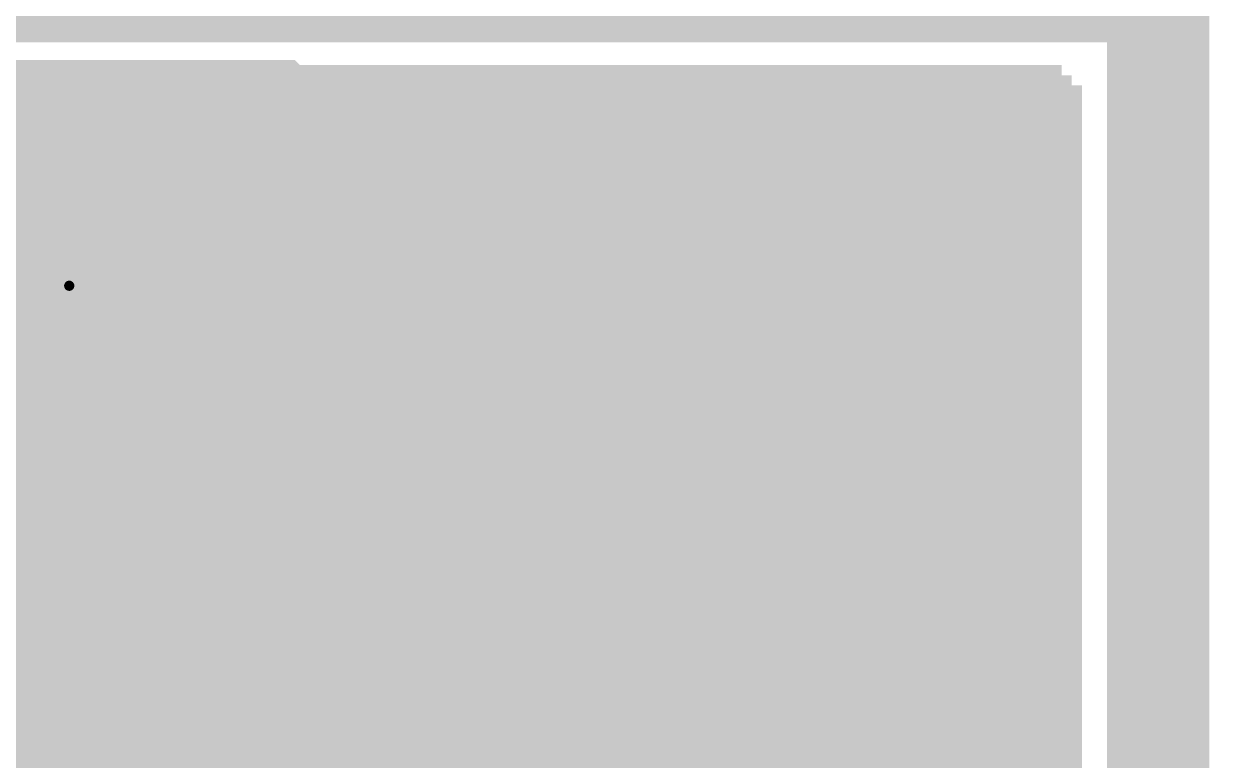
# Model space of a CAD drawing. Extents: x -6 to 196, y -52 to 46.
# Drawn here: x 180.92 to 195.64, y 12.44 to 21.59 of the extents above; entities that cross this region are included whole.
import ezdxf

# ---------------------------------------------------------------- set-up
doc = ezdxf.new("R2010")
doc.units = 0
doc.header["$MEASUREMENT"] = 0
doc.layers.get('0').update_dxf_attribs({"linetype": 'CONTINUOUS'})
for name, color, linetype in [('22-304-1_BOT', 7, 'CONTINUOUS'), ('22-304-1_DRD', 7, 'CONTINUOUS'), ('22-304-1_GND', 6, 'CONTINUOUS'), ('22-304-1_IN1', 4, 'CONTINUOUS'), ('22-304-1_SMT', 5, 'CONTINUOUS'), ('22-304-1_SPT', 10, 'CONTINUOUS'), ('22-304-1_SST', 14, 'CONTINUOUS'), ('22-304-1_TOP', 9, 'CONTINUOUS'), ('THRUHOLE_NPT', 11, 'CONTINUOUS'), ('THRUHOLE_TAP', 13, 'CONTINUOUS')]:
    doc.layers.add(name, color=color, linetype=linetype)

# ---------------------------------------------------------------- blocks, each defined once
blk = doc.blocks.new('ROUND_1')
at = {"const_width": 1.6002}
blk.add_lwpolyline([(-0.8001, 0, 1), (0.8001, 0, 1)], format="xyb", close=True, dxfattribs=at)
blk = doc.blocks.new('ROUND_57')
at = {"const_width": 0.35052}
blk.add_lwpolyline([(-0.17526, 0, 1), (0.17526, 0, 1)], format="xyb", close=True, dxfattribs=at)
blk = doc.blocks.new('ROUND_12')
at = {"const_width": 2.00025}
blk.add_lwpolyline([(-1.000124, 0, 1), (1.000124, 0, 1)], format="xyb", close=True, dxfattribs=at)
blk = doc.blocks.new('ROUND_85')
at = {"const_width": 0.0635}
blk.add_lwpolyline([(-0.03175, 0, 1), (0.03175, 0, 1)], format="xyb", close=True, dxfattribs=at)
blk = doc.blocks.new('RECTANGLE_5')
blk.add_solid([(0.4826, 0.4064), (0.4826, -0.4064), (-0.4826, 0.4064), (-0.4826, -0.4064)])
blk = doc.blocks.new('ROUND_87')
at = {"const_width": 0.7493}
blk.add_lwpolyline([(-0.37465, 0, 1), (0.37465, 0, 1)], format="xyb", close=True, dxfattribs=at)
blk = doc.blocks.new('ROUND_2')
at = {"const_width": 0.50038}
blk.add_lwpolyline([(-0.25019, 0, 1), (0.25019, 0, 1)], format="xyb", close=True, dxfattribs=at)
blk = doc.blocks.new('ROUND_88')
at = {"const_width": 0.10033}
blk.add_lwpolyline([(-0.050164, 0, 1), (0.050164, 0, 1)], format="xyb", close=True, dxfattribs=at)

msp = doc.modelspace()

# ---------------------------------------------------------------- linework, layer by layer
at = {"layer": '22-304-1_BOT'}
for points, const_width in [([(193.929, 20.828), (101.6, 20.828)], 0.254), ([(180.8226, 20.828), (180.8226, 1.04902)], 0.254), ([(181.0512, 20.828), (181.0512, 0.97028)], 0.254), ([(181.2798, 20.828), (181.2798, 0.762)], 0.254), ([(181.5084, 20.828), (181.5084, -4.064)], 0.254), ([(181.737, 20.828), (181.737, -4.064)], 0.254), ([(181.9656, 20.828), (181.9656, -4.064)], 0.254), ([(182.1942, 20.828), (182.1942, -4.064)], 0.254), ([(182.4228, 20.828), (182.4228, -4.064)], 0.254), ([(182.6514, 20.828), (182.6514, -4.064)], 0.254), ([(182.88, 20.828), (182.88, -4.064)], 0.254), ([(183.1086, 20.828), (183.1086, -4.064)], 0.254), ([(183.3372, 20.828), (183.3372, -4.064)], 0.254), ([(183.5658, 20.828), (183.5658, -4.064)], 0.254), ([(183.7944, 20.828), (183.7944, -4.064)], 0.254), ([(184.023, 20.828), (184.023, 0.80264)], 0.254), ([(184.2516, 20.828), (184.2516, 0.97028)], 0.254), ([(184.4802, 20.828), (184.4802, 1.0287)], 0.254), ([(184.7088, 20.828), (184.7088, 1.00838)], 0.254), ([(184.9374, 20.828), (184.9374, 0.89662)], 0.254), ([(185.166, 20.828), (185.166, 0.58928)], 0.254), ([(185.3946, 20.828), (185.3946, -4.064)], 0.254), ([(185.6232, 20.828), (185.6232, -4.064)], 0.254), ([(185.8518, 20.828), (185.8518, -4.064)], 0.254), ([(186.0804, 20.828), (186.0804, -4.064)], 0.254), ([(186.309, 20.828), (186.309, -4.064)], 0.254), ([(186.5376, 20.828), (186.5376, 17.52854)], 0.254), ([(186.7662, 20.828), (186.7662, 18.34388)], 0.254), ([(186.9948, 20.828), (186.9948, 18.79854)], 0.254), ([(187.2234, 20.828), (187.2234, 19.13382)], 0.254), ([(187.452, 20.828), (187.452, 19.40306)], 0.254), ([(187.6806, 20.828), (187.6806, 19.62404)], 0.254), ([(187.9092, 20.828), (187.9092, 19.80946)], 0.254), ([(188.1378, 20.828), (188.1378, 19.9644)], 0.254), ([(188.3664, 20.828), (188.3664, 20.09648)], 0.254), ([(188.595, 20.828), (188.595, 20.20824)], 0.254), ([(188.8236, 20.828), (188.8236, 20.29714)], 0.254), ([(189.0522, 20.828), (189.0522, 20.3708)], 0.254), ([(189.2808, 20.828), (189.2808, 20.42668)], 0.254), ([(189.5094, 20.828), (189.5094, 20.46732)], 0.254), ([(189.738, 20.828), (189.738, 20.49272)], 0.254), ([(189.9666, 20.828), (189.9666, 20.50034)], 0.254), ([(190.1952, 20.828), (190.1952, 20.49526)], 0.254), ([(190.4238, 20.828), (190.4238, 20.47494)], 0.254), ([(190.6524, 20.828), (190.6524, 20.43938)], 0.254), ([(190.881, 20.828), (190.881, 20.38858)], 0.254), ([(191.1096, 20.828), (191.1096, 20.32)], 0.254), ([(191.3382, 20.828), (191.3382, 20.23618)], 0.254), ([(191.5668, 20.828), (191.5668, 20.13204)], 0.254), ([(191.7954, 20.828), (191.7954, 20.00504)], 0.254), ([(192.024, 20.828), (192.024, 19.85772)], 0.254), ([(192.2526, 20.828), (192.2526, 19.67992)], 0.254), ([(192.4812, 20.828), (192.4812, 19.47164)], 0.254), ([(192.7098, 20.828), (192.7098, 19.21764)], 0.254), ([(192.9384, 20.828), (192.9384, 18.90522)], 0.254), ([(193.167, 20.828), (193.167, 18.49374)], 0.254), ([(193.3956, 20.828), (193.3956, 17.8562)], 0.254), ([(193.6242, 20.828), (193.6242, -4.064)], 0.254), ([(193.8528, 20.828), (193.8528, -4.064)], 0.254), ([(193.929, 20.828), (193.929, -4.064)], 0.254), ([(193.929, 20.6248), (87.00516, 20.6248)], 0.254), ([(189.14618, 20.3962), (87.00516, 20.3962)], 0.254), ([(193.929, 20.3962), (190.85306, 20.3962)], 0.254), ([(188.5061, 20.1676), (130.54076, 20.1676)], 0.254), ([(193.929, 20.1676), (191.49314, 20.1676)], 0.254), ([(188.09462, 19.939), (130.77952, 19.939)], 0.254), ([(193.929, 19.939), (191.90208, 19.939)], 0.254), ([(187.7822, 19.7104), (137.99312, 19.7104)], 0.254), ([(193.929, 19.7104), (192.21704, 19.7104)], 0.254), ([(187.5282, 19.4818), (138.22172, 19.4818)], 0.254), ([(193.929, 19.4818), (192.47104, 19.4818)], 0.254), ([(187.31738, 19.2532), (149.36978, 19.2532)], 0.254), ([(193.929, 19.2532), (192.67932, 19.2532)], 0.254), ([(187.14212, 19.0246), (149.60092, 19.0246)], 0.254), ([(193.929, 19.0246), (192.85712, 19.0246)], 0.254), ([(186.99226, 18.796), (150.09368, 18.796)], 0.254), ([(193.929, 18.796), (193.00444, 18.796)], 0.254), ([(186.8678, 18.5674), (152.56256, 18.5674)], 0.254), ([(193.929, 18.5674), (193.13144, 18.5674)], 0.254), ([(186.76366, 18.3388), (152.75052, 18.3388)], 0.254), ([(193.929, 18.3388), (193.23558, 18.3388)], 0.254), ([(186.6773, 18.1102), (152.81656, 18.1102)], 0.254), ([(193.929, 18.1102), (193.32194, 18.1102)], 0.254), ([(186.60872, 17.8816), (152.80386, 17.8816)], 0.254), ([(193.929, 17.8816), (193.38798, 17.8816)], 0.254), ([(186.55792, 17.653), (152.7048, 17.653)], 0.254), ([(193.929, 17.653), (193.44132, 17.653)], 0.254), ([(186.52236, 17.4244), (152.4381, 17.4244)], 0.254), ([(193.929, 17.4244), (193.47688, 17.4244)], 0.254), ([(186.50204, 17.1958), (152.03932, 17.1958)], 0.254), ([(193.929, 17.1958), (193.4972, 17.1958)], 0.254), ([(186.49696, 16.9672), (151.81072, 16.9672)], 0.254), ([(193.929, 16.9672), (193.50228, 16.9672)], 0.254), ([(186.50712, 16.7386), (151.58212, 16.7386)], 0.254), ([(193.929, 16.7386), (193.49212, 16.7386)], 0.254), ([(186.52998, 16.51), (151.35352, 16.51)], 0.254), ([(193.929, 16.51), (193.46672, 16.51)], 0.254), ([(186.5376, 16.46936), (186.5376, -4.064)], 0.254), ([(186.57062, 16.2814), (151.12492, 16.2814)], 0.254), ([(193.929, 16.2814), (193.42608, 16.2814)], 0.254), ([(193.3956, 16.1417), (193.3956, -4.064)], 0.254), ([(186.6265, 16.0528), (145.38452, 16.0528)], 0.254), ([(193.929, 16.0528), (193.3702, 16.0528)], 0.254), ([(186.70016, 15.8242), (145.45056, 15.8242)], 0.254), ([(193.929, 15.8242), (193.29908, 15.8242)], 0.254), ([(186.7662, 15.65402), (186.7662, 1.72974)], 0.254), ([(186.7916, 15.5956), (145.43786, 15.5956)], 0.254), ([(193.167, 15.50416), (193.167, -4.064)], 0.254), ([(193.929, 15.5956), (193.20764, 15.5956)], 0.254), ([(186.90082, 15.367), (145.3388, 15.367)], 0.254), ([(193.929, 15.367), (193.09842, 15.367)], 0.254), ([(186.9948, 15.19936), (186.9948, 1.94056)], 0.254), ([(187.0329, 15.1384), (145.0721, 15.1384)], 0.254), ([(192.9384, 15.09268), (192.9384, -4.064)], 0.254), ([(193.929, 15.1384), (192.96634, 15.1384)], 0.254), ([(187.18784, 14.9098), (134.79526, 14.9098)], 0.254), ([(193.929, 14.9098), (192.80886, 14.9098)], 0.254), ([(187.2234, 14.86408), (187.2234, 2.01676)], 0.254), ([(192.7098, 14.78026), (192.7098, -4.064)], 0.254), ([(187.37326, 14.6812), (134.79526, 14.6812)], 0.254), ([(187.452, 14.59484), (187.452, 2.01422)], 0.254), ([(193.929, 14.6812), (192.62344, 14.6812)], 0.254), ([(187.59424, 14.4526), (134.79526, 14.4526)], 0.254), ([(193.929, 14.4526), (192.40246, 14.4526)], 0.254), ([(192.4812, 14.52626), (192.4812, -4.064)], 0.254), ([(187.6806, 14.37386), (187.6806, 1.92532)], 0.254), ([(192.2526, 14.31798), (192.2526, -4.064)], 0.254), ([(187.86348, 14.224), (134.79526, 14.224)], 0.254), ([(187.9092, 14.18844), (187.9092, 13.0175)], 0.254), ([(193.929, 14.224), (192.13576, 14.224)], 0.254), ([(188.1378, 14.0335), (188.1378, 13.0175)], 0.254), ([(192.024, 14.14018), (192.024, -4.064)], 0.254), ([(188.19876, 13.9954), (134.79526, 13.9954)], 0.254), ([(188.3664, 13.90142), (188.3664, 13.0175)], 0.254), ([(191.5668, 13.86586), (191.5668, -4.064)], 0.254), ([(191.7954, 13.99286), (191.7954, -4.064)], 0.254), ([(193.929, 13.9954), (191.80048, 13.9954)], 0.254), ([(188.65088, 13.7668), (134.79526, 13.7668)], 0.254), ([(188.595, 13.78966), (188.595, 13.0175)], 0.254), ([(191.3382, 13.76172), (191.3382, -4.064)], 0.254), ([(193.929, 13.7668), (191.34836, 13.7668)], 0.254), ([(188.8236, 13.70076), (188.8236, 13.0175)], 0.254), ([(189.0522, 13.6271), (189.0522, 13.0175)], 0.254), ([(189.2808, 13.57122), (189.2808, 13.0175)], 0.254), ([(190.881, 13.60932), (190.881, 13.0175)], 0.254), ([(191.1096, 13.6779), (191.1096, -4.064)], 0.254), ([(189.46368, 13.5382), (134.79526, 13.5382)], 0.254), ([(189.5094, 13.53058), (189.5094, 13.0175)], 0.254), ([(189.738, 13.50518), (189.738, 13.0175)], 0.254), ([(189.9666, 13.49756), (189.9666, 13.0175)], 0.254), ([(190.1952, 13.50264), (190.1952, 13.0175)], 0.254), ([(190.4238, 13.52296), (190.4238, 13.0175)], 0.254), ([(193.929, 13.5382), (190.53556, 13.5382)], 0.254), ([(190.6524, 13.55852), (190.6524, 13.0175)], 0.254), ([(193.929, 13.3096), (160.3121, 13.3096)], 0.254), ([(193.929, 13.081), (160.5788, 13.081)], 0.254), ([(190.9699, 13.0175), (187.70854, 13.0175), (187.70854, 11.19632)], 0.254), ([(190.9699, 13.0175), (190.9699, 11.19632)], 0.254), ([(187.70854, 12.8524), (160.67786, 12.8524)], 0.254), ([(193.929, 12.8524), (190.9699, 12.8524)], 0.254), ([(187.70854, 12.6238), (160.69056, 12.6238)], 0.254), ([(188.71438, 12.446), (188.7728, 12.61618), (189.1284, 12.61618), (189.18682, 12.446), (189.18682, 12.27582), (189.1284, 12.10818), (188.7728, 12.10818), (188.71438, 11.938), (188.71438, 11.76782), (188.7728, 11.60018), (189.1284, 11.60018), (189.18682, 11.76782)], 0.1524), ([(190.15202, 11.60018), (190.56858, 11.60018), (190.56858, 12.61618)], 0.1524), ([(193.929, 12.6238), (190.9699, 12.6238)], 0.254), ([(187.70854, 12.3952), (162.93084, 12.3952)], 0.254), ([(193.929, 12.3952), (190.9699, 12.3952)], 0.254)]:
    msp.add_lwpolyline(points, dxfattribs=dict(at, const_width=const_width))
at = {"layer": '22-304-1_BOT', "const_width": 0.254}
for points in [[(189.99962, 20.50034, 0.4142136), (186.4995, 17.00022)], [(193.50228, 17.00022, 0.4142136), (189.99962, 20.50288)], [(186.49696, 17.00022, 0.4142136), (189.99962, 13.49756)], [(189.99962, 13.49756, 0.4142136), (193.50228, 17.00022)]]:
    msp.add_lwpolyline(points, format="xyb", dxfattribs=at)
at = {"layer": '22-304-1_DRD'}
for points, const_width in [([(195.00088, 21.99894), (101.99878, 21.99894), (78.99908, 44.99864), (-4.99872, 44.99864), (-4.99872, -4.99872), (195.00088, -4.99872), (195.00088, 21.99894)], 1.27), ([(181.229, 18.9738), (180.848, 18.5928)], 0.254), ([(181.737, 18.9738), (181.229, 18.9738)], 0.254), ([(182.118, 18.5928), (181.737, 18.9738)], 0.254), ([(180.848, 18.5928), (180.848, 18.0848)], 0.254), ([(182.118, 18.0848), (182.118, 18.5928)], 0.254), ([(180.848, 18.0848), (181.229, 17.7038)], 0.254), ([(181.737, 17.7038), (182.118, 18.0848)], 0.254), ([(181.229, 17.7038), (181.737, 17.7038)], 0.254), ([(189.36462, 17.63522), (189.36462, 17.00022)], 0.254), ([(189.99962, 17.63522), (189.36462, 17.63522)], 0.254), ([(189.99962, 16.36522), (189.99962, 17.63522)], 0.254), ([(189.36462, 17.00022), (190.63462, 17.00022)], 0.254), ([(190.63462, 17.00022), (190.63462, 16.36522)], 0.254), ([(190.63462, 16.36522), (189.99962, 16.36522)], 0.254)]:
    msp.add_lwpolyline(points, dxfattribs=dict(at, const_width=const_width))
at = {"layer": '22-304-1_GND', "const_width": 1.27}
msp.add_lwpolyline([(195.00088, 21.99894), (101.99878, 21.99894), (78.99908, 44.99864), (-4.99872, 44.99864), (-4.99872, -4.99872), (195.00088, -4.99872), (195.00088, 21.99894)], dxfattribs=at)
at = {"layer": '22-304-1_IN1'}
for points, const_width in [([(20.32, 33.655), (20.955, 34.29), (24.892, 34.29), (26.035, 33.147), (48.768, 33.147), (52.451, 29.464), (56.388, 29.464), (58.166, 27.686), (74.676, 27.686), (77.851, 24.511), (96.901, 24.511), (100.584, 20.828), (184.15, 20.828), (185.42, 19.558), (185.42, 3.175), (187.24118, 1.34874), (187.325, 1.34874)], 0.635), ([(14.605, 33.147), (15.621, 32.131), (48.514, 32.131), (52.07, 28.575), (56.007, 28.575), (57.785, 26.797), (74.295, 26.797), (77.47, 23.622), (96.52, 23.622), (100.203, 19.939), (183.769, 19.939), (184.531, 19.177), (184.531, 0.3556)], 0.635), ([(193.802, 20.955), (193.802, -3.937), (146.05, -3.937)], 0.254), ([(193.802, 20.955), (184.93486, 20.955)], 0.254), ([(184.93486, 20.955), (185.86958, 20.02028)], 0.254), ([(185.1152, 20.955), (185.1152, 20.77466)], 0.254), ([(185.3438, 20.955), (185.3438, 20.54606)], 0.254), ([(185.5724, 20.955), (185.5724, 20.31746)], 0.254), ([(185.801, 20.955), (185.801, 20.08886)], 0.254), ([(186.0296, 20.955), (186.0296, 19.76628)], 0.254), ([(186.2582, 20.955), (186.2582, 3.24612)], 0.254), ([(186.4868, 20.955), (186.4868, 3.01752)], 0.254), ([(186.7154, 20.955), (186.7154, 2.78892)], 0.254), ([(186.944, 20.955), (186.944, 2.56032)], 0.254), ([(187.1726, 20.955), (187.1726, 2.32918)], 0.254), ([(187.4012, 20.955), (187.4012, 2.10058)], 0.254), ([(187.6298, 20.955), (187.6298, 1.95326)], 0.254), ([(187.8584, 20.955), (187.8584, 1.7653)], 0.254), ([(188.087, 20.955), (188.087, 17.22628)], 0.254), ([(188.3156, 20.955), (188.3156, 17.93494)], 0.254), ([(188.5442, 20.955), (188.5442, 18.26006)], 0.254), ([(188.7728, 20.955), (188.7728, 18.48358)], 0.254), ([(189.0014, 20.955), (189.0014, 18.64614)], 0.254), ([(189.23, 20.955), (189.23, 18.76552)], 0.254), ([(189.4586, 20.955), (189.4586, 18.8468)], 0.254), ([(189.6872, 20.955), (189.6872, 18.90014)], 0.254), ([(189.9158, 20.955), (189.9158, 18.923)], 0.254), ([(190.1444, 20.955), (190.1444, 18.92046)], 0.254), ([(190.373, 20.955), (190.373, 18.88744)], 0.254), ([(190.6016, 20.955), (190.6016, 18.82902)], 0.254), ([(190.8302, 20.955), (190.8302, 18.73758)], 0.254), ([(191.0588, 20.955), (191.0588, 18.60804)], 0.254), ([(191.2874, 20.955), (191.2874, 18.43024)], 0.254), ([(191.516, 20.955), (191.516, 18.1864)], 0.254), ([(191.7446, 20.955), (191.7446, 17.81556)], 0.254), ([(191.9732, 20.955), (191.9732, -3.937)], 0.254), ([(192.2018, 20.955), (192.2018, -3.937)], 0.254), ([(192.4304, 20.955), (192.4304, -3.937)], 0.254), ([(192.659, 20.955), (192.659, -3.937)], 0.254), ([(192.8876, 20.955), (192.8876, -3.937)], 0.254), ([(193.1162, 20.955), (193.1162, -3.937)], 0.254), ([(193.3448, 20.955), (193.3448, -3.937)], 0.254), ([(193.5734, 20.955), (193.5734, -3.937)], 0.254), ([(193.802, 20.8534), (185.03646, 20.8534)], 0.254), ([(193.802, 20.6248), (185.26506, 20.6248)], 0.254), ([(193.802, 20.3962), (185.49366, 20.3962)], 0.254), ([(193.802, 20.1676), (185.72226, 20.1676)], 0.254), ([(193.802, 19.939), (185.93816, 19.939)], 0.254), ([(193.802, 19.7104), (186.04484, 19.7104)], 0.254), ([(186.06516, 19.558), (186.06516, 3.4417)], 0.254), ([(193.802, 19.4818), (186.06516, 19.4818)], 0.254), ([(183.5023, 19.29384), (145.74266, 19.29384)], 0.254), ([(183.54294, 19.2532), (145.74266, 19.2532)], 0.254), ([(181.0004, 19.29384), (181.0004, 0.99568)], 0.254), ([(181.229, 19.29384), (181.229, 0.82804)], 0.254), ([(181.4576, 19.29384), (181.4576, -3.937)], 0.254), ([(181.6862, 19.29384), (181.6862, -3.937)], 0.254), ([(181.9148, 19.29384), (181.9148, -3.937)], 0.254), ([(182.1434, 19.29384), (182.1434, -3.937)], 0.254), ([(182.372, 19.29384), (182.372, -3.937)], 0.254), ([(182.6006, 19.29384), (182.6006, -3.937)], 0.254), ([(182.8292, 19.29384), (182.8292, -3.937)], 0.254), ([(183.0578, 19.29384), (183.0578, -3.937)], 0.254), ([(183.2864, 19.29384), (183.2864, -3.937)], 0.254), ([(183.5023, 19.29384), (183.88584, 18.9103)], 0.254), ([(183.515, 19.28114), (183.515, -3.937)], 0.254), ([(193.802, 19.2532), (186.06516, 19.2532)], 0.254), ([(183.77154, 19.0246), (145.74266, 19.0246)], 0.254), ([(183.7436, 19.05254), (183.7436, -3.937)], 0.254), ([(193.802, 19.0246), (186.06516, 19.0246)], 0.254), ([(183.88584, 18.9103), (183.88584, 0.56134)], 0.254), ([(183.88584, 18.796), (150.09368, 18.796)], 0.254), ([(189.30366, 18.796), (186.06516, 18.796)], 0.254), ([(193.802, 18.796), (190.69304, 18.796)], 0.254), ([(183.88584, 18.5674), (152.56256, 18.5674)], 0.254), ([(188.87948, 18.5674), (186.06516, 18.5674)], 0.254), ([(193.802, 18.5674), (191.11722, 18.5674)], 0.254), ([(183.88584, 18.3388), (152.75052, 18.3388)], 0.254), ([(188.61532, 18.3388), (186.06516, 18.3388)], 0.254), ([(193.802, 18.3388), (191.38392, 18.3388)], 0.254), ([(183.88584, 18.1102), (152.81656, 18.1102)], 0.254), ([(188.42482, 18.1102), (186.06516, 18.1102)], 0.254), ([(193.802, 18.1102), (191.57188, 18.1102)], 0.254), ([(183.88584, 17.8816), (152.80386, 17.8816)], 0.254), ([(188.28766, 17.8816), (186.06516, 17.8816)], 0.254), ([(193.802, 17.8816), (191.71158, 17.8816)], 0.254), ([(183.88584, 17.653), (152.7048, 17.653)], 0.254), ([(188.18606, 17.653), (186.06516, 17.653)], 0.254), ([(193.802, 17.653), (191.81064, 17.653)], 0.254), ([(183.88584, 17.4244), (152.4381, 17.4244)], 0.254), ([(188.12002, 17.4244), (186.06516, 17.4244)], 0.254), ([(193.802, 17.4244), (191.87668, 17.4244)], 0.254), ([(183.88584, 17.1958), (145.74266, 17.1958)], 0.254), ([(188.08192, 17.1958), (186.06516, 17.1958)], 0.254), ([(193.802, 17.1958), (191.91478, 17.1958)], 0.254), ([(183.88584, 16.9672), (145.74266, 16.9672)], 0.254), ([(188.0743, 16.9672), (186.06516, 16.9672)], 0.254), ([(193.802, 16.9672), (191.92494, 16.9672)], 0.254), ([(183.88584, 16.7386), (145.74266, 16.7386)], 0.254), ([(188.08954, 16.7386), (186.06516, 16.7386)], 0.254), ([(188.087, 16.77162), (188.087, -3.937)], 0.254), ([(193.802, 16.7386), (191.90716, 16.7386)], 0.254), ([(183.88584, 16.51), (145.74266, 16.51)], 0.254), ([(188.13526, 16.51), (186.06516, 16.51)], 0.254), ([(193.802, 16.51), (191.86144, 16.51)], 0.254), ([(183.88584, 16.2814), (145.74266, 16.2814)], 0.254), ([(188.21146, 16.2814), (186.06516, 16.2814)], 0.254), ([(193.802, 16.2814), (191.78778, 16.2814)], 0.254), ([(188.3156, 16.06296), (188.3156, -3.937)], 0.254), ([(191.7446, 16.18234), (191.7446, -3.937)], 0.254), ([(183.88584, 16.0528), (145.74266, 16.0528)], 0.254), ([(188.32068, 16.0528), (186.06516, 16.0528)], 0.254), ([(193.802, 16.0528), (191.67602, 16.0528)], 0.254), ([(183.88584, 15.8242), (145.74266, 15.8242)], 0.254), ([(188.47308, 15.8242), (186.06516, 15.8242)], 0.254), ([(191.516, 15.8115), (191.516, -3.937)], 0.254), ([(193.802, 15.8242), (191.52616, 15.8242)], 0.254), ([(188.5442, 15.73784), (188.5442, -3.937)], 0.254), ([(183.88584, 15.5956), (145.74266, 15.5956)], 0.254), ([(188.68136, 15.5956), (186.06516, 15.5956)], 0.254), ([(188.7728, 15.51432), (188.7728, -3.937)], 0.254), ([(191.2874, 15.56766), (191.2874, -3.937)], 0.254), ([(193.802, 15.5956), (191.31788, 15.5956)], 0.254), ([(183.88584, 15.367), (145.74266, 15.367)], 0.254), ([(188.976, 15.367), (186.06516, 15.367)], 0.254), ([(189.0014, 15.35176), (189.0014, -3.937)], 0.254), ([(193.802, 15.367), (191.0207, 15.367)], 0.254), ([(191.0588, 15.38986), (191.0588, -3.937)], 0.254), ([(189.23, 15.23238), (189.23, -3.937)], 0.254), ([(190.8302, 15.26032), (190.8302, -3.937)], 0.254), ([(183.88584, 15.1384), (145.74266, 15.1384)], 0.254), ([(189.50178, 15.1384), (186.06516, 15.1384)], 0.254), ([(189.4586, 15.1511), (189.4586, -3.937)], 0.254), ([(189.6872, 15.09776), (189.6872, -3.937)], 0.254), ([(189.9158, 15.0749), (189.9158, -3.937)], 0.254), ([(190.1444, 15.07744), (190.1444, -3.937)], 0.254), ([(190.373, 15.11046), (190.373, -3.937)], 0.254), ([(193.802, 15.1384), (190.49492, 15.1384)], 0.254), ([(190.6016, 15.16888), (190.6016, -3.937)], 0.254), ([(183.88584, 14.9098), (145.74266, 14.9098)], 0.254), ([(193.802, 14.9098), (186.06516, 14.9098)], 0.254), ([(183.88584, 14.6812), (145.74266, 14.6812)], 0.254), ([(193.802, 14.6812), (186.06516, 14.6812)], 0.254), ([(183.88584, 14.4526), (145.74266, 14.4526)], 0.254), ([(193.802, 14.4526), (186.06516, 14.4526)], 0.254), ([(183.88584, 14.224), (145.74266, 14.224)], 0.254), ([(193.802, 14.224), (186.06516, 14.224)], 0.254), ([(183.88584, 13.9954), (145.74266, 13.9954)], 0.254), ([(193.802, 13.9954), (186.06516, 13.9954)], 0.254), ([(183.88584, 13.7668), (145.74266, 13.7668)], 0.254), ([(193.802, 13.7668), (186.06516, 13.7668)], 0.254), ([(183.88584, 13.5382), (145.74266, 13.5382)], 0.254), ([(193.802, 13.5382), (186.06516, 13.5382)], 0.254), ([(183.88584, 13.3096), (160.3121, 13.3096)], 0.254), ([(193.802, 13.3096), (186.06516, 13.3096)], 0.254), ([(183.88584, 13.081), (160.5788, 13.081)], 0.254), ([(193.802, 13.081), (186.06516, 13.081)], 0.254), ([(183.88584, 12.8524), (160.67786, 12.8524)], 0.254), ([(193.802, 12.8524), (186.06516, 12.8524)], 0.254), ([(183.88584, 12.6238), (160.69056, 12.6238)], 0.254), ([(193.802, 12.6238), (186.06516, 12.6238)], 0.254), ([(183.88584, 12.3952), (162.93084, 12.3952)], 0.254), ([(193.802, 12.3952), (186.06516, 12.3952)], 0.254)]:
    msp.add_lwpolyline(points, dxfattribs=dict(at, const_width=const_width))
at = {"layer": '22-304-1_IN1', "const_width": 0.254}
for points in [[(186.06516, 19.558, 0.1989124), (185.8762, 20.0142)], [(186.06516, 19.558, 0.1989124), (185.8762, 20.0142)], [(189.99962, 18.92554, 0.4142136), (188.0743, 17.00022)], [(191.92494, 17.00022, 0.4142136), (189.99962, 18.92554)], [(188.0743, 17.00022, 0.4142136), (189.99962, 15.0749)], [(189.99962, 15.07236, 0.4142136), (191.92748, 17.00022)]]:
    msp.add_lwpolyline(points, format="xyb", dxfattribs=at)
at = {"layer": '22-304-1_SST', "const_width": 0.1524}
for points in [[(179.5145, 20.5105), (179.5145, 17.5895), (181.1528, 17.5895), (181.1528, 20.5105), (179.5145, 20.5105)], [(184.3405, 17.5895), (184.3405, 20.5105), (182.7022, 20.5105), (182.7022, 17.5895), (184.3405, 17.5895)], [(185.22442, 20.27428), (185.22442, 19.91868), (185.39206, 19.7993), (185.56224, 19.7993), (185.73242, 19.91868), (185.73242, 20.27428), (184.71642, 20.27428)], [(181.8894, 20.11934), (181.8894, 19.76374), (182.05958, 19.64436), (182.22976, 19.64436), (182.3974, 19.76374), (182.3974, 20.11934), (181.3814, 20.11934)], [(185.22442, 19.9771), (184.71642, 19.7993)], [(181.8894, 19.82216), (181.3814, 19.64436)], [(184.88406, 19.43608), (184.71642, 19.37766), (184.71642, 19.02206), (184.88406, 18.9611), (185.22442, 18.9611), (185.39206, 19.08048), (185.39206, 19.43608), (185.73242, 19.43608), (185.73242, 18.9611)], [(181.55158, 19.28114), (181.3814, 19.22272), (181.3814, 18.86712), (181.55158, 18.80616), (181.8894, 18.80616), (182.05958, 18.92554), (182.05958, 19.28114), (182.3974, 19.28114), (182.3974, 18.80616)], [(185.05424, 18.1229), (185.05424, 18.59788), (185.73242, 18.36166), (185.73242, 18.24228), (184.71642, 18.24228)], [(181.55158, 18.44294), (181.3814, 18.38452), (181.3814, 18.02892), (181.55158, 17.96796), (181.8894, 17.96796), (182.05958, 18.08734), (182.05958, 18.44294), (182.3974, 18.44294), (182.3974, 17.96796)], [(181.1655, 14.4145), (181.1655, 17.3355), (179.5272, 17.3355), (179.5272, 14.4145), (181.1655, 14.4145)], [(182.6895, 17.3355), (182.6895, 14.4145), (184.3278, 14.4145), (184.3278, 17.3355), (182.6895, 17.3355)], [(185.3184, 17.07134), (185.3184, 16.71574), (185.48858, 16.59636), (185.65876, 16.59636), (185.8264, 16.71574), (185.8264, 17.07134), (184.8104, 17.07134)], [(181.58206, 16.3703), (181.41442, 16.43126), (181.41442, 16.78686), (181.58206, 16.84528), (182.26024, 16.84528), (182.43042, 16.78686), (182.43042, 16.43126), (182.26024, 16.3703)], [(185.3184, 16.77416), (184.8104, 16.59636)], [(184.98058, 16.23314), (184.8104, 16.17472), (184.8104, 15.81912), (184.98058, 15.75816), (185.3184, 15.75816), (185.48858, 15.87754), (185.48858, 16.23314), (185.8264, 16.23314), (185.8264, 15.75816)], [(181.58206, 16.00708), (181.41442, 15.8877), (181.41442, 15.65148), (181.58206, 15.5321), (181.75224, 15.5321), (182.09006, 15.77086), (182.43042, 15.5321), (182.43042, 16.00708)], [(184.8104, 14.91996), (184.8104, 15.39494), (185.48858, 14.91996), (185.65876, 14.91996), (185.8264, 14.98092), (185.8264, 15.33652), (185.65876, 15.39494)], [(181.58206, 15.16888), (181.41442, 15.11046), (181.41442, 14.75486), (181.58206, 14.6939), (181.92242, 14.6939), (182.09006, 14.81328), (182.09006, 15.16888), (182.43042, 15.16888), (182.43042, 14.6939)], [(181.1655, 11.2395), (181.1655, 14.1605), (179.5272, 14.1605), (179.5272, 11.2395), (181.1655, 11.2395)], [(182.6895, 14.1605), (182.6895, 11.2395), (184.3278, 11.2395), (184.3278, 14.1605), (182.6895, 14.1605)], [(181.92242, 13.79728), (181.92242, 13.44168), (182.09006, 13.3223), (182.26024, 13.3223), (182.43042, 13.44168), (182.43042, 13.79728), (181.41442, 13.79728)], [(185.1914, 13.89634), (185.1914, 13.54074), (185.36158, 13.42136), (185.53176, 13.42136), (185.6994, 13.54074), (185.6994, 13.89634), (184.6834, 13.89634)], [(181.92242, 13.5001), (181.41442, 13.3223)], [(185.1914, 13.59916), (184.6834, 13.42136)], [(184.85358, 13.05814), (184.6834, 12.99972), (184.6834, 12.64412), (184.85358, 12.58316), (185.1914, 12.58316), (185.36158, 12.70254), (185.36158, 13.05814), (185.6994, 13.05814), (185.6994, 12.58316)], [(181.58206, 12.95908), (181.41442, 12.90066), (181.41442, 12.54506), (181.58206, 12.4841), (181.92242, 12.4841), (182.09006, 12.60348), (182.09006, 12.95908), (182.43042, 12.95908), (182.43042, 12.4841)]]:
    msp.add_lwpolyline(points, dxfattribs=at)
at = {"layer": '22-304-1_TOP'}
for points, const_width in [([(193.802, 20.955), (171.89958, 20.955)], 0.254), ([(180.9242, 20.955), (180.9242, 20.49526)], 0.254), ([(181.1528, 20.955), (181.1528, 20.22856)], 0.254), ([(181.3814, 20.955), (181.3814, 20.22856)], 0.254), ([(181.61, 20.955), (181.61, 20.22856)], 0.254), ([(181.8386, 20.955), (181.8386, 20.22856)], 0.254), ([(182.0672, 20.955), (182.0672, 20.22856)], 0.254), ([(182.2958, 20.955), (182.2958, 20.22856)], 0.254), ([(182.5244, 20.955), (182.5244, 20.22856)], 0.254), ([(182.753, 20.955), (182.753, 20.49526)], 0.254), ([(182.9816, 20.955), (182.9816, 20.49526)], 0.254), ([(183.2102, 20.955), (183.2102, 20.49526)], 0.254), ([(183.4388, 20.955), (183.4388, 20.49526)], 0.254), ([(183.6674, 20.955), (183.6674, 20.49526)], 0.254), ([(183.896, 20.955), (183.896, 20.49526)], 0.254), ([(184.1246, 20.955), (184.1246, 20.49526)], 0.254), ([(184.3532, 20.955), (184.3532, 11.23696)], 0.254), ([(184.5818, 20.955), (184.5818, 7.08406)], 0.254), ([(184.8104, 20.955), (184.8104, 6.85546)], 0.254), ([(185.039, 20.955), (185.039, 6.62686)], 0.254), ([(185.2676, 20.955), (185.2676, 6.82752)], 0.254), ([(185.4962, 20.955), (185.4962, 6.82752)], 0.254), ([(185.7248, 20.955), (185.7248, 6.82752)], 0.254), ([(185.9534, 20.955), (185.9534, 6.82752)], 0.254), ([(186.182, 20.955), (186.182, 9.9568)], 0.254), ([(186.4106, 20.955), (186.4106, 9.9568)], 0.254), ([(186.6392, 20.955), (186.6392, 17.98574)], 0.254), ([(186.8678, 20.955), (186.8678, 18.5674)], 0.254), ([(187.0964, 20.955), (187.0964, 18.95856)], 0.254), ([(187.325, 20.955), (187.325, 19.26082)], 0.254), ([(187.5536, 20.955), (187.5536, 19.50466)], 0.254), ([(187.7822, 20.955), (187.7822, 19.7104)], 0.254), ([(188.0108, 20.955), (188.0108, 19.88312)], 0.254), ([(188.2394, 20.955), (188.2394, 20.0279)], 0.254), ([(188.468, 20.955), (188.468, 20.14982)], 0.254), ([(188.6966, 20.955), (188.6966, 20.24888)], 0.254), ([(188.9252, 20.955), (188.9252, 20.3327)], 0.254), ([(189.1538, 20.955), (189.1538, 20.39874)], 0.254), ([(189.3824, 20.955), (189.3824, 20.447)], 0.254), ([(189.611, 20.955), (189.611, 20.48002)], 0.254), ([(189.8396, 20.955), (189.8396, 20.4978)], 0.254), ([(190.0682, 20.955), (190.0682, 20.50034)], 0.254), ([(190.2968, 20.955), (190.2968, 20.48764)], 0.254), ([(190.5254, 20.955), (190.5254, 20.46224)], 0.254), ([(190.754, 20.955), (190.754, 20.41906)], 0.254), ([(190.9826, 20.955), (190.9826, 20.36064)], 0.254), ([(191.2112, 20.955), (191.2112, 20.28444)], 0.254), ([(191.4398, 20.955), (191.4398, 20.19046)], 0.254), ([(191.6684, 20.955), (191.6684, 20.0787)], 0.254), ([(191.897, 20.955), (191.897, 19.94408)], 0.254), ([(192.1256, 20.955), (192.1256, 19.78152)], 0.254), ([(192.3542, 20.955), (192.3542, 19.59102)], 0.254), ([(192.5828, 20.955), (192.5828, 19.36496)], 0.254), ([(192.8114, 20.955), (192.8114, 19.0881)], 0.254), ([(193.04, 20.955), (193.04, 18.73758)], 0.254), ([(193.2686, 20.955), (193.2686, 18.25498)], 0.254), ([(193.4972, 20.955), (193.4972, 17.1831)], 0.254), ([(193.7258, 20.955), (193.7258, -3.937)], 0.254), ([(193.802, 20.955), (193.802, -3.937)], 0.254), ([(193.802, 20.7518), (172.13072, 20.7518)], 0.254), ([(193.802, 20.5232), (172.35932, 20.5232)], 0.254), ([(181.15026, 20.49526), (179.52974, 20.49526)], 0.254), ([(181.15026, 20.49526), (181.15026, 20.22856)], 0.254), ([(184.32526, 20.49526), (182.70474, 20.49526)], 0.254), ([(182.70474, 20.49526), (182.70474, 20.22856)], 0.254), ([(184.32526, 20.49526), (184.32526, 19.07286)], 0.254), ([(182.70474, 20.2946), (181.15026, 20.2946)], 0.254), ([(182.70474, 20.22856), (181.15026, 20.22856)], 0.254), ([(188.81344, 20.2946), (184.32526, 20.2946)], 0.254), ([(193.802, 20.2946), (191.1858, 20.2946)], 0.254), ([(188.30798, 20.066), (184.32526, 20.066)], 0.254), ([(193.802, 20.066), (191.69126, 20.066)], 0.254), ([(183.515, 19.7612), (180.34, 19.7612)], 0.2794), ([(187.9473, 19.8374), (184.32526, 19.8374)], 0.254), ([(193.802, 19.8374), (192.05194, 19.8374)], 0.254), ([(187.66282, 19.6088), (184.32526, 19.6088)], 0.254), ([(193.802, 19.6088), (192.33642, 19.6088)], 0.254), ([(187.43168, 19.3802), (184.32526, 19.3802)], 0.254), ([(193.802, 19.3802), (192.56756, 19.3802)], 0.254), ([(182.70474, 19.29384), (181.15026, 19.29384)], 0.254), ([(181.15026, 19.29384), (181.15026, 19.07286)], 0.254), ([(181.1528, 19.29384), (181.1528, 16.0782)], 0.254), ([(181.3814, 19.29384), (181.3814, 16.3068)], 0.254), ([(181.61, 19.29384), (181.61, 16.5354)], 0.254), ([(181.8386, 19.29384), (181.8386, 16.764)], 0.254), ([(182.0672, 19.29384), (182.0672, 16.97736)], 0.254), ([(182.2958, 19.29384), (182.2958, 17.05102)], 0.254), ([(182.5244, 19.29384), (182.5244, 17.05356)], 0.254), ([(182.70474, 19.29384), (182.70474, 19.07286)], 0.254), ([(182.70474, 19.1516), (181.15026, 19.1516)], 0.254), ([(181.15026, 19.07286), (181.15026, 19.02714)], 0.254), ([(181.15026, 19.02714), (181.15026, 17.60474)], 0.254), ([(182.70474, 19.07286), (182.70474, 19.02714)], 0.254), ([(182.70474, 19.02714), (182.70474, 17.60474)], 0.254), ([(187.2361, 19.1516), (184.32526, 19.1516)], 0.254), ([(184.32526, 19.07286), (184.32526, 19.02714)], 0.254), ([(184.32526, 19.02714), (184.32526, 17.60474)], 0.254), ([(193.802, 19.1516), (192.76314, 19.1516)], 0.254), ([(182.70474, 18.923), (181.15026, 18.923)], 0.254), ([(187.07354, 18.923), (184.32526, 18.923)], 0.254), ([(193.802, 18.923), (192.9257, 18.923)], 0.254), ([(182.70474, 18.6944), (181.15026, 18.6944)], 0.254), ([(186.93384, 18.6944), (184.32526, 18.6944)], 0.254), ([(193.802, 18.6944), (193.06286, 18.6944)], 0.254), ([(182.70474, 18.4658), (181.15026, 18.4658)], 0.254), ([(186.81954, 18.4658), (184.32526, 18.4658)], 0.254), ([(193.802, 18.4658), (193.1797, 18.4658)], 0.254), ([(181.15026, 18.3388), (180.34, 18.3388)], 0.254), ([(180.34, 18.3388), (181.483, 18.3388)], 0.2032), ([(183.515, 18.3388), (183.515, 16.5862)], 0.2794), ([(182.70474, 18.2372), (181.15026, 18.2372)], 0.254), ([(186.72302, 18.2372), (184.32526, 18.2372)], 0.254), ([(193.802, 18.2372), (193.27622, 18.2372)], 0.254), ([(182.70474, 18.0086), (181.15026, 18.0086)], 0.254), ([(186.64428, 18.0086), (184.32526, 18.0086)], 0.254), ([(193.802, 18.0086), (193.35242, 18.0086)], 0.254), ([(182.70474, 17.78), (181.15026, 17.78)], 0.254), ([(186.58586, 17.78), (184.32526, 17.78)], 0.254), ([(193.802, 17.78), (193.41338, 17.78)], 0.254), ([(183.04764, 17.5514), (177.63236, 17.5514)], 0.254), ([(181.15026, 17.60474), (179.52974, 17.60474)], 0.254), ([(180.9242, 17.60474), (180.9242, 17.32026)], 0.254), ([(183.04764, 17.60474), (182.70474, 17.60474)], 0.254), ([(182.753, 17.60474), (182.753, 17.32026)], 0.254), ([(182.9816, 17.60474), (182.9816, 17.32026)], 0.254), ([(183.04764, 17.60474), (183.04764, 17.32026)], 0.254), ([(183.98236, 17.60474), (183.98236, 17.32026)], 0.254), ([(184.32526, 17.60474), (183.98236, 17.60474)], 0.254), ([(186.54014, 17.5514), (183.98236, 17.5514)], 0.254), ([(184.1246, 17.60474), (184.1246, 17.32026)], 0.254), ([(193.802, 17.5514), (193.45656, 17.5514)], 0.254), ([(183.04764, 17.3228), (177.63236, 17.3228)], 0.254), ([(181.15026, 17.32026), (179.52974, 17.32026)], 0.254), ([(181.15026, 17.32026), (181.15026, 16.07312)], 0.254), ([(183.04764, 17.32026), (182.70474, 17.32026)], 0.254), ([(182.70474, 17.32026), (182.70474, 17.05356)], 0.254), ([(186.5122, 17.3228), (183.98236, 17.3228)], 0.254), ([(184.32526, 17.32026), (183.98236, 17.32026)], 0.254), ([(184.32526, 17.32026), (184.32526, 15.89786)], 0.254), ([(193.802, 17.3228), (193.48704, 17.3228)], 0.254), ([(182.70474, 17.0942), (181.15026, 17.0942)], 0.254), ([(186.49696, 17.0942), (184.32526, 17.0942)], 0.254), ([(193.802, 17.0942), (193.49974, 17.0942)], 0.254), ([(182.70474, 17.05356), (182.3212, 17.05356)], 0.254), ([(181.991, 16.9164), (181.15026, 16.07312)], 0.254), ([(181.9402, 16.8656), (181.15026, 16.8656)], 0.254), ([(186.4995, 16.8656), (184.32526, 16.8656)], 0.254), ([(193.4972, 16.8148), (193.4972, -3.937)], 0.254), ([(193.802, 16.8656), (193.49974, 16.8656)], 0.254), ([(180.34, 15.1638), (180.8988, 15.1638), (182.3212, 16.5862), (183.515, 16.5862)], 0.2794), ([(181.15026, 16.5862), (180.34, 16.5862)], 0.254), ([(181.7116, 16.637), (181.15026, 16.637)], 0.254), ([(186.51474, 16.637), (184.32526, 16.637)], 0.254), ([(193.802, 16.637), (193.48196, 16.637)], 0.254), ([(181.483, 16.4084), (181.15026, 16.4084)], 0.254), ([(186.54776, 16.4084), (184.32526, 16.4084)], 0.254), ([(193.802, 16.4084), (193.45148, 16.4084)], 0.254), ([(181.2544, 16.1798), (181.15026, 16.1798)], 0.254), ([(186.59348, 16.1798), (184.32526, 16.1798)], 0.254), ([(193.802, 16.1798), (193.40322, 16.1798)], 0.254), ([(186.65698, 15.9512), (184.32526, 15.9512)], 0.254), ([(186.6392, 16.01216), (186.6392, 9.9568)], 0.254), ([(193.802, 15.9512), (193.34226, 15.9512)], 0.254), ([(184.32526, 15.89786), (184.32526, 15.85214)], 0.254), ([(184.32526, 15.85214), (184.32526, 14.42974)], 0.254), ([(186.73826, 15.7226), (184.32526, 15.7226)], 0.254), ([(193.802, 15.7226), (193.26098, 15.7226)], 0.254), ([(193.2686, 15.74292), (193.2686, -3.937)], 0.254), ([(186.83732, 15.494), (184.32526, 15.494)], 0.254), ([(193.802, 15.494), (193.16192, 15.494)], 0.254), ([(186.8678, 15.4305), (186.8678, 9.9568)], 0.254), ([(186.9567, 15.2654), (184.32526, 15.2654)], 0.254), ([(193.04, 15.26032), (193.04, 12.59332)], 0.254), ([(193.802, 15.2654), (193.04254, 15.2654)], 0.254), ([(183.515, 15.1638), (183.515, 13.4112)], 0.2794), ([(187.09894, 15.0368), (184.32526, 15.0368)], 0.254), ([(187.0964, 15.03934), (187.0964, 9.9568)], 0.254), ([(193.802, 15.0368), (192.9003, 15.0368)], 0.254), ([(192.8114, 14.9098), (192.8114, 12.78382)], 0.254), ([(187.26658, 14.8082), (184.32526, 14.8082)], 0.254), ([(193.802, 14.8082), (192.73266, 14.8082)], 0.254), ([(187.325, 14.73708), (187.325, 9.9568)], 0.254), ([(192.5828, 14.63294), (192.5828, 12.87272)], 0.254), ([(187.46724, 14.5796), (184.32526, 14.5796)], 0.254), ([(187.5536, 14.49324), (187.5536, 9.9568)], 0.254), ([(193.802, 14.5796), (192.532, 14.5796)], 0.254), ([(183.98236, 14.42974), (183.98236, 14.14526)], 0.254), ([(184.32526, 14.42974), (183.98236, 14.42974)], 0.254), ([(187.70854, 14.351), (183.98236, 14.351)], 0.254), ([(184.1246, 14.42974), (184.1246, 14.14526)], 0.254), ([(193.802, 14.351), (192.2907, 14.351)], 0.254), ([(192.3542, 14.40688), (192.3542, 12.8905)], 0.254), ([(187.7822, 14.2875), (187.7822, 13.0175)], 0.254), ([(192.1256, 14.21638), (192.1256, 12.84224)], 0.254), ([(184.32526, 14.14526), (183.98236, 14.14526)], 0.254), ([(184.32526, 14.14526), (184.32526, 12.72286)], 0.254), ([(188.00064, 14.1224), (184.32526, 14.1224)], 0.254), ([(188.0108, 14.11478), (188.0108, 13.0175)], 0.254), ([(191.897, 14.05382), (191.897, 12.71524)], 0.254), ([(193.802, 14.1224), (191.99606, 14.1224)], 0.254), ([(188.3791, 13.8938), (184.32526, 13.8938)], 0.254), ([(188.2394, 13.97), (188.2394, 13.0175)], 0.254), ([(193.802, 13.8938), (191.6176, 13.8938)], 0.254), ([(191.6684, 13.9192), (191.6684, 12.43838)], 0.254), ([(188.468, 13.84808), (188.468, 13.0175)], 0.254), ([(188.6966, 13.74902), (188.6966, 13.0175)], 0.254), ([(191.2112, 13.71346), (191.2112, -3.937)], 0.254), ([(191.4398, 13.80744), (191.4398, -3.937)], 0.254), ([(188.92774, 13.6652), (184.32526, 13.6652)], 0.254), ([(188.9252, 13.6652), (188.9252, 13.0175)], 0.254), ([(189.1538, 13.59916), (189.1538, 13.0175)], 0.254), ([(190.754, 13.57884), (190.754, 13.0175)], 0.254), ([(190.9826, 13.63726), (190.9826, 13.0175)], 0.254), ([(193.802, 13.6652), (191.0715, 13.6652)], 0.254), ([(193.802, 13.4366), (184.32526, 13.4366)], 0.254), ([(189.3824, 13.5509), (189.3824, 13.0175)], 0.254), ([(189.611, 13.51788), (189.611, 13.0175)], 0.254), ([(189.8396, 13.5001), (189.8396, 13.0175)], 0.254), ([(190.0682, 13.49756), (190.0682, 13.0175)], 0.254), ([(190.2968, 13.51026), (190.2968, 13.0175)], 0.254), ([(190.5254, 13.53566), (190.5254, 13.0175)], 0.254), ([(193.802, 13.208), (184.32526, 13.208)], 0.254), ([(187.7441, 12.9794), (184.32526, 12.9794)], 0.254), ([(191.00546, 13.0175), (187.7441, 13.0175), (187.7441, 11.19632)], 0.254), ([(191.00546, 13.0175), (191.00546, 11.19632)], 0.254), ([(193.802, 12.9794), (191.00546, 12.9794)], 0.254), ([(187.7441, 12.7508), (184.32526, 12.7508)], 0.254), ([(184.32526, 12.72286), (184.32526, 12.67714)], 0.254), ([(191.94272, 12.7508), (191.00546, 12.7508)], 0.254), ([(193.802, 12.7508), (192.86474, 12.7508)], 0.254), ([(184.32526, 12.67714), (184.32526, 11.25474)], 0.254), ([(188.56198, 11.60018), (188.14542, 11.60018), (188.14542, 12.61618)], 0.1524), ([(189.99962, 11.76782), (189.9412, 11.60018), (189.5856, 11.60018), (189.52718, 11.76782), (189.52718, 12.446), (189.5856, 12.61618), (189.9412, 12.61618), (189.99962, 12.446)], 0.1524), ([(187.7441, 12.5222), (184.32526, 12.5222)], 0.254), ([(191.71666, 12.5222), (191.00546, 12.5222)], 0.254), ([(193.802, 12.5222), (193.09334, 12.5222)], 0.254)]:
    msp.add_lwpolyline(points, dxfattribs=dict(at, const_width=const_width))
at = {"layer": '22-304-1_TOP', "const_width": 0.254}
for points in [[(189.99962, 20.50034, 0.4142136), (186.4995, 17.00022)], [(193.50228, 17.00022, 0.4142136), (189.99962, 20.50288)], [(182.3212, 17.05356, 0.1989132), (181.99072, 16.91667)], [(182.3212, 17.05356, 0.1989132), (181.99072, 16.91667)], [(186.49696, 17.00022, 0.4142136), (189.99962, 13.49756)], [(189.99962, 13.49756, 0.4142136), (193.50228, 17.00022)], [(192.405, 12.8905, 0.4142136), (191.5795, 12.065)], [(193.2305, 12.065, 0.4142136), (192.405, 12.8905)]]:
    msp.add_lwpolyline(points, format="xyb", dxfattribs=at)

# ---------------------------------------------------------------- block references
at = {"layer": '22-304-1_BOT'}
for name, p in [('ROUND_57', (181.483, 18.3388)), ('ROUND_1', (189.99962, 17.00022))]:
    msp.add_blockref(name, p, dxfattribs=at)
at = {"layer": '22-304-1_GND'}
for name, p in [('ROUND_12', (189.99962, 17.00022)), ('ROUND_85', (181.483, 18.3388))]:
    msp.add_blockref(name, p, dxfattribs=at)
at = {"layer": '22-304-1_IN1'}
for name, p in [('ROUND_57', (181.483, 18.3388)), ('ROUND_1', (189.99962, 17.00022))]:
    msp.add_blockref(name, p, dxfattribs=at)
at = {"layer": '22-304-1_SMT'}
for name, p in [('RECTANGLE_5', (183.515, 19.7612)), ('RECTANGLE_5', (183.515, 18.3388)), ('RECTANGLE_5', (183.515, 16.5862)), ('RECTANGLE_5', (183.515, 15.1638)), ('RECTANGLE_5', (183.515, 13.4112)), ('ROUND_87', (192.405, 12.065))]:
    msp.add_blockref(name, p, dxfattribs=at)
at = {"layer": '22-304-1_SPT'}
for p in [(183.515, 19.7612), (183.515, 18.3388), (183.515, 16.5862), (183.515, 15.1638), (183.515, 13.4112)]:
    msp.add_blockref('RECTANGLE_5', p, dxfattribs=at)
at = {"layer": '22-304-1_TOP'}
for name, p in [('RECTANGLE_5', (183.515, 19.7612)), ('RECTANGLE_5', (183.515, 18.3388)), ('ROUND_57', (181.483, 18.3388)), ('ROUND_1', (189.99962, 17.00022)), ('RECTANGLE_5', (183.515, 16.5862)), ('RECTANGLE_5', (183.515, 15.1638)), ('RECTANGLE_5', (183.515, 13.4112)), ('ROUND_2', (192.405, 12.065))]:
    msp.add_blockref(name, p, dxfattribs=at)
at = {"layer": 'THRUHOLE_NPT'}
msp.add_blockref('ROUND_1', (189.99962, 17.00022), dxfattribs=at)
at = {"layer": 'THRUHOLE_TAP'}
msp.add_blockref('ROUND_88', (181.483, 18.3388), dxfattribs=at)

doc.saveas('drawing.dxf')
